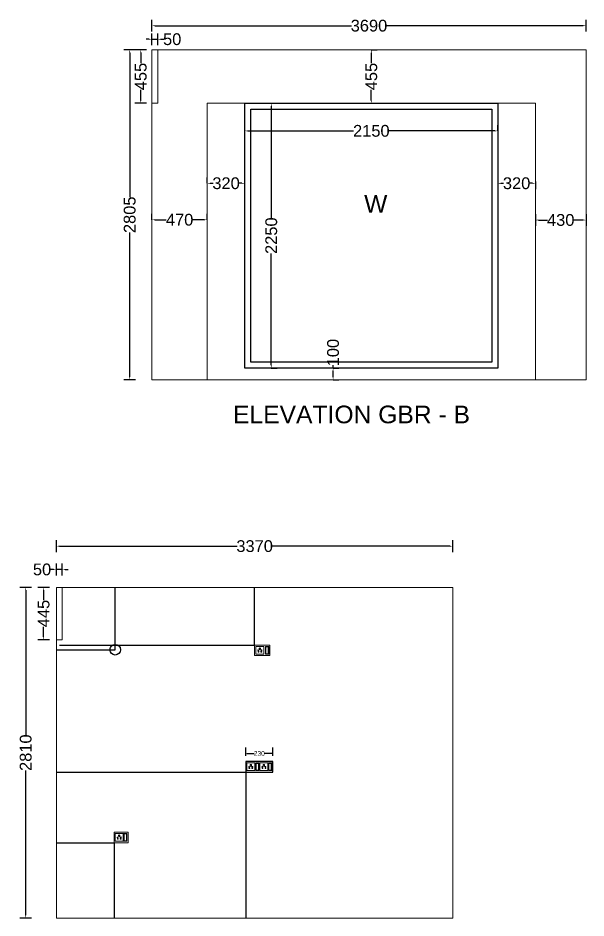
# Model space of a CAD drawing. Header units: millimetres. Extents: x 320648 to 374874, y 181010 to 214614.
# Drawn here: x 346989 to 351818, y 189100 to 196748 of the extents above; entities that cross this region are included whole.
import ezdxf

# ---------------------------------------------------------------- set-up
doc = ezdxf.new("R2010")
doc.units = ezdxf.units.MM
doc.layers.get('0').update_dxf_attribs({"color": 255})
doc.layers.get('Defpoints').update_dxf_attribs({"color": 2})
doc.layers.add('DOOR', color=1, linetype='Continuous')
doc.layers.add('WINDOW', color=5, linetype='Continuous')
doc.layers.add('ELIVATION', color=255, linetype='Continuous', lineweight=18)
doc.layers.add('LS_DR_ELECTRICAL', color=1, linetype='Continuous', lineweight=0)
doc.styles.get("Standard").update_dxf_attribs({"font": 'arial.ttf'})
doc.dimstyles.new('ISO-25', dxfattribs={"dimtxt": 100, "dimasz": 25, "dimexe": 50, "dimexo": 1, "dimtad": 0, "dimdec": 0, "dimdsep": 46, "dimtxsty": 'Standard', "dimcen": 2.5, "dimclrd": 2, "dimclre": 252, "dimclrt": 1, "dimadec": 0, "dimazin": 0, "dimtfac": 1, "dimtdec": 0, "dimtmove": 0, "dimatfit": 3, "dimfxl": 50, "dimfxlon": 1, "dimarcsym": 0})

# ---------------------------------------------------------------- blocks, each defined once
blk = doc.blocks.new('*D129')
at = {"layer": 'Defpoints', "color": 0, "ltscale": 2, "transparency": 16777216}
for p in [(348128.2, 196682.7), (348128.2, 196478.4), (351818.2, 196478.4)]:
    blk.add_point(p, dxfattribs=at)
at = {"layer": 'ELIVATION', "color": 252, "lineweight": -2, "ltscale": 2, "transparency": 16777216}
for p, q in [((348128.2, 196632.7), (348128.2, 196732.7)), ((351818.2, 196632.7), (351818.2, 196732.7))]:
    blk.add_line(p, q, dxfattribs=at)
at = {"layer": 'ELIVATION', "color": 2, "lineweight": -2, "ltscale": 2, "transparency": 16777216}
for p, q in [((348153.2, 196682.7), (349823.5, 196682.7)), ((351793.2, 196682.7), (350122.9, 196682.7))]:
    blk.add_line(p, q, dxfattribs=at)
at = {"layer": 'ELIVATION', "color": 2, "ltscale": 2, "transparency": 16777216}
for points in [[(348153.2, 196686.9), (348153.2, 196678.5), (348128.2, 196682.7)], [(351793.2, 196686.9), (351793.2, 196678.5), (351818.2, 196682.7)]]:
    blk.add_solid(points, dxfattribs=at)
at = {"layer": 'ELIVATION', "color": 1, "ltscale": 2, "transparency": 16777216, "insert": (349973.2, 196682.7), "char_height": 100, "attachment_point": 5}
blk.add_mtext('3690', dxfattribs=at)
blk = doc.blocks.new('*D130')
at = {"layer": 'Defpoints', "color": 0, "ltscale": 2, "transparency": 16777216}
for p in [(347939.3, 196478.4), (348128.2, 196478.4), (348128.2, 193673.4)]:
    blk.add_point(p, dxfattribs=at)
at = {"layer": 'ELIVATION', "color": 252, "lineweight": -2, "ltscale": 2, "transparency": 16777216}
for p, q in [((347989.3, 196478.4), (347889.3, 196478.4)), ((347989.3, 193673.4), (347889.3, 193673.4))]:
    blk.add_line(p, q, dxfattribs=at)
at = {"layer": 'ELIVATION', "color": 2, "lineweight": -2, "ltscale": 2, "transparency": 16777216}
for p, q in [((347939.3, 196453.4), (347939.3, 195227)), ((347939.3, 193698.4), (347939.3, 194924.7))]:
    blk.add_line(p, q, dxfattribs=at)
at = {"layer": 'ELIVATION', "color": 2, "ltscale": 2, "transparency": 16777216}
for points in [[(347935.1, 196453.4), (347943.4, 196453.4), (347939.3, 196478.4)], [(347935.1, 193698.4), (347943.4, 193698.4), (347939.3, 193673.4)]]:
    blk.add_solid(points, dxfattribs=at)
at = {"layer": 'ELIVATION', "color": 1, "ltscale": 2, "transparency": 16777216, "insert": (347939.3, 195075.9), "char_height": 100, "attachment_point": 5, "rotation": 90}
blk.add_mtext('2805', dxfattribs=at)
blk = doc.blocks.new('*D137')
at = {"layer": 'Defpoints', "color": 0, "ltscale": 2, "transparency": 16777216}
for p in [(347055.1, 191909.5), (347316.1, 191909.5), (347316.1, 189099.5)]:
    blk.add_point(p, dxfattribs=at)
at = {"layer": 'ELIVATION', "color": 252, "lineweight": -2, "ltscale": 2, "transparency": 16777216}
for p, q in [((347105.1, 191909.5), (347005.1, 191909.5)), ((347105.1, 189099.5), (347005.1, 189099.5))]:
    blk.add_line(p, q, dxfattribs=at)
at = {"layer": 'ELIVATION', "color": 2, "lineweight": -2, "ltscale": 2, "transparency": 16777216}
for p, q in [((347055.1, 191884.5), (347055.1, 190655.1)), ((347055.1, 189124.5), (347055.1, 190353.9))]:
    blk.add_line(p, q, dxfattribs=at)
at = {"layer": 'ELIVATION', "color": 2, "ltscale": 2, "transparency": 16777216}
for points in [[(347050.9, 191884.5), (347059.2, 191884.5), (347055.1, 191909.5)], [(347050.9, 189124.5), (347059.2, 189124.5), (347055.1, 189099.5)]]:
    blk.add_solid(points, dxfattribs=at)
at = {"layer": 'ELIVATION', "color": 1, "ltscale": 2, "transparency": 16777216, "insert": (347055.1, 190504.5), "char_height": 100, "attachment_point": 5, "rotation": 90}
blk.add_mtext('2810', dxfattribs=at)
blk = doc.blocks.new('*D138')
at = {"layer": 'Defpoints', "color": 0, "ltscale": 2, "transparency": 16777216}
for p in [(350686.1, 192259.5), (347316.1, 191909.5), (350686.1, 191909.5)]:
    blk.add_point(p, dxfattribs=at)
at = {"layer": 'ELIVATION', "color": 252, "lineweight": -2, "ltscale": 2, "transparency": 16777216}
for p, q in [((347316.1, 192209.5), (347316.1, 192309.5)), ((350686.1, 192209.5), (350686.1, 192309.5))]:
    blk.add_line(p, q, dxfattribs=at)
at = {"layer": 'ELIVATION', "color": 2, "lineweight": -2, "ltscale": 2, "transparency": 16777216}
for p, q in [((347341.1, 192259.5), (348851.3, 192259.5)), ((350661.1, 192259.5), (349150.8, 192259.5))]:
    blk.add_line(p, q, dxfattribs=at)
at = {"layer": 'ELIVATION', "color": 2, "ltscale": 2, "transparency": 16777216}
for points in [[(347341.1, 192263.7), (347341.1, 192255.4), (347316.1, 192259.5)], [(350661.1, 192263.7), (350661.1, 192255.4), (350686.1, 192259.5)]]:
    blk.add_solid(points, dxfattribs=at)
at = {"layer": 'ELIVATION', "color": 1, "ltscale": 2, "transparency": 16777216, "insert": (349001.1, 192259.5), "char_height": 100, "attachment_point": 5}
blk.add_mtext('3370', dxfattribs=at)
blk = doc.blocks.new('*D255')
at = {"layer": 'Defpoints', "color": 0, "ltscale": 2, "transparency": 16777216}
for p in [(348918.2, 195788.8), (351068.2, 195788.8), (351068.2, 195788.8)]:
    blk.add_point(p, dxfattribs=at)
at = {"layer": 'WINDOW', "color": 252, "lineweight": -2, "ltscale": 2, "transparency": 16777216}
for p, q in [((348918.2, 195788.8), (348918.2, 195838.8)), ((351068.2, 195788.8), (351068.2, 195838.8))]:
    blk.add_line(p, q, dxfattribs=at)
at = {"layer": 'WINDOW', "color": 2, "lineweight": -2, "ltscale": 2, "transparency": 16777216}
for p, q in [((348943.2, 195788.8), (349842.5, 195788.8)), ((351043.2, 195788.8), (350143.8, 195788.8))]:
    blk.add_line(p, q, dxfattribs=at)
at = {"layer": 'WINDOW', "color": 2, "ltscale": 2, "transparency": 16777216}
for points in [[(348943.2, 195793), (348943.2, 195784.7), (348918.2, 195788.8)], [(351043.2, 195793), (351043.2, 195784.7), (351068.2, 195788.8)]]:
    blk.add_solid(points, dxfattribs=at)
at = {"layer": 'WINDOW', "color": 1, "ltscale": 2, "transparency": 16777216, "insert": (349993.2, 195788.8), "char_height": 100, "attachment_point": 5}
blk.add_mtext('2150', dxfattribs=at)
blk = doc.blocks.new('*D256')
at = {"layer": 'Defpoints', "color": 0, "ltscale": 2, "transparency": 16777216}
for p in [(349142.8, 196023.4), (349142.8, 193773.4), (349142.8, 193773.4)]:
    blk.add_point(p, dxfattribs=at)
at = {"layer": 'WINDOW', "color": 252, "lineweight": -2, "ltscale": 2, "transparency": 16777216}
for p, q in [((349142.8, 196023.4), (349192.8, 196023.4)), ((349142.8, 193773.4), (349192.8, 193773.4))]:
    blk.add_line(p, q, dxfattribs=at)
at = {"layer": 'WINDOW', "color": 2, "lineweight": -2, "ltscale": 2, "transparency": 16777216}
for p, q in [((349142.8, 195998.4), (349142.8, 195049)), ((349142.8, 193798.4), (349142.8, 194747.7))]:
    blk.add_line(p, q, dxfattribs=at)
at = {"layer": 'WINDOW', "color": 2, "ltscale": 2, "transparency": 16777216}
for points in [[(349138.6, 195998.4), (349147, 195998.4), (349142.8, 196023.4)], [(349138.6, 193798.4), (349147, 193798.4), (349142.8, 193773.4)]]:
    blk.add_solid(points, dxfattribs=at)
at = {"layer": 'WINDOW', "color": 1, "ltscale": 2, "transparency": 16777216, "insert": (349142.8, 194898.4), "char_height": 100, "attachment_point": 5, "rotation": 90}
blk.add_mtext('2250', dxfattribs=at)
blk = doc.blocks.new('*D257')
at = {"layer": 'Defpoints', "color": 0, "ltscale": 2, "transparency": 16777216}
for p in [(348598.2, 195343.5), (348598.2, 195343.5), (348918.2, 195343.5)]:
    blk.add_point(p, dxfattribs=at)
at = {"layer": 'WINDOW', "color": 252, "lineweight": -2, "ltscale": 2, "transparency": 16777216}
for p, q in [((348598.2, 195343.5), (348598.2, 195393.5)), ((348918.2, 195343.5), (348918.2, 195393.5))]:
    blk.add_line(p, q, dxfattribs=at)
at = {"layer": 'WINDOW', "color": 2, "lineweight": -2, "ltscale": 2, "transparency": 16777216}
for p, q in [((348623.2, 195343.5), (348647.3, 195343.5)), ((348893.2, 195343.5), (348869.1, 195343.5))]:
    blk.add_line(p, q, dxfattribs=at)
at = {"layer": 'WINDOW', "color": 2, "ltscale": 2, "transparency": 16777216}
for points in [[(348623.2, 195347.7), (348623.2, 195339.3), (348598.2, 195343.5)], [(348893.2, 195347.7), (348893.2, 195339.3), (348918.2, 195343.5)]]:
    blk.add_solid(points, dxfattribs=at)
at = {"layer": 'WINDOW', "color": 1, "ltscale": 2, "transparency": 16777216, "insert": (348758.2, 195343.5), "char_height": 100, "attachment_point": 5}
blk.add_mtext('320', dxfattribs=at)
blk = doc.blocks.new('*D258')
at = {"layer": 'Defpoints', "color": 0, "ltscale": 2, "transparency": 16777216}
for p in [(348128.2, 195033.3), (348128.2, 195033.3), (348598.2, 195033.3)]:
    blk.add_point(p, dxfattribs=at)
at = {"layer": 'WINDOW', "color": 252, "lineweight": -2, "ltscale": 2, "transparency": 16777216}
for p, q in [((348128.2, 195033.3), (348128.2, 195083.3)), ((348598.2, 195033.3), (348598.2, 195083.3))]:
    blk.add_line(p, q, dxfattribs=at)
at = {"layer": 'WINDOW', "color": 2, "lineweight": -2, "ltscale": 2, "transparency": 16777216}
for p, q in [((348153.2, 195033.3), (348250.2, 195033.3)), ((348573.2, 195033.3), (348476.1, 195033.3))]:
    blk.add_line(p, q, dxfattribs=at)
at = {"layer": 'WINDOW', "color": 2, "ltscale": 2, "transparency": 16777216}
for points in [[(348153.2, 195037.5), (348153.2, 195029.2), (348128.2, 195033.3)], [(348573.2, 195037.5), (348573.2, 195029.2), (348598.2, 195033.3)]]:
    blk.add_solid(points, dxfattribs=at)
at = {"layer": 'WINDOW', "color": 1, "ltscale": 2, "transparency": 16777216, "insert": (348363.2, 195033.3), "char_height": 100, "attachment_point": 5}
blk.add_mtext('470', dxfattribs=at)
blk = doc.blocks.new('*D259')
at = {"layer": 'Defpoints', "color": 0, "ltscale": 2, "transparency": 16777216}
for p in [(349668, 193773.4), (349668, 193773.4), (349668, 193673.4)]:
    blk.add_point(p, dxfattribs=at)
at = {"layer": 'WINDOW', "color": 2, "lineweight": -2, "ltscale": 2, "transparency": 16777216}
for p, q in [((349668, 193773.4), (349668, 193798.4)), ((349668, 193698.4), (349668, 193748.4))]:
    blk.add_line(p, q, dxfattribs=at)
at = {"layer": 'WINDOW', "color": 252, "lineweight": -2, "ltscale": 2, "transparency": 16777216}
for p, q in [((349668, 193773.4), (349718, 193773.4)), ((349668, 193673.4), (349718, 193673.4))]:
    blk.add_line(p, q, dxfattribs=at)
at = {"layer": 'WINDOW', "color": 2, "ltscale": 2, "transparency": 16777216}
for points in [[(349663.9, 193748.4), (349672.2, 193748.4), (349668, 193773.4)], [(349663.9, 193698.4), (349672.2, 193698.4), (349668, 193673.4)]]:
    blk.add_solid(points, dxfattribs=at)
at = {"layer": 'WINDOW', "color": 1, "ltscale": 2, "transparency": 16777216, "insert": (349668, 193904.6), "char_height": 100, "attachment_point": 5, "rotation": 90}
blk.add_mtext('100', dxfattribs=at)
blk = doc.blocks.new('*D260')
at = {"layer": 'Defpoints', "color": 0, "ltscale": 2, "transparency": 16777216}
for p in [(351068.2, 195359.4), (351388.2, 195359.4), (351388.2, 195343.5)]:
    blk.add_point(p, dxfattribs=at)
at = {"layer": 'WINDOW', "color": 252, "lineweight": -2, "ltscale": 2, "transparency": 16777216}
for p, q in [((351068.2, 195358.4), (351068.2, 195293.5)), ((351388.2, 195358.4), (351388.2, 195293.5))]:
    blk.add_line(p, q, dxfattribs=at)
at = {"layer": 'WINDOW', "color": 2, "lineweight": -2, "ltscale": 2, "transparency": 16777216}
for p, q in [((351093.2, 195343.5), (351117.3, 195343.5)), ((351363.2, 195343.5), (351339.1, 195343.5))]:
    blk.add_line(p, q, dxfattribs=at)
at = {"layer": 'WINDOW', "color": 2, "ltscale": 2, "transparency": 16777216}
for points in [[(351093.2, 195347.7), (351093.2, 195339.3), (351068.2, 195343.5)], [(351363.2, 195347.7), (351363.2, 195339.3), (351388.2, 195343.5)]]:
    blk.add_solid(points, dxfattribs=at)
at = {"layer": 'WINDOW', "color": 1, "ltscale": 2, "transparency": 16777216, "insert": (351228.2, 195343.5), "char_height": 100, "attachment_point": 5}
blk.add_mtext('320', dxfattribs=at)
blk = doc.blocks.new('*D261')
at = {"layer": 'Defpoints', "color": 0, "ltscale": 2, "transparency": 16777216}
for p in [(351388.2, 195097), (351818.2, 195097), (351818.2, 195031.3)]:
    blk.add_point(p, dxfattribs=at)
at = {"layer": 'WINDOW', "color": 252, "lineweight": -2, "ltscale": 2, "transparency": 16777216}
for p, q in [((351388.2, 195081.3), (351388.2, 194981.3)), ((351818.2, 195081.3), (351818.2, 194981.3))]:
    blk.add_line(p, q, dxfattribs=at)
at = {"layer": 'WINDOW', "color": 2, "lineweight": -2, "ltscale": 2, "transparency": 16777216}
for p, q in [((351413.2, 195031.3), (351490.2, 195031.3)), ((351793.2, 195031.3), (351716.1, 195031.3))]:
    blk.add_line(p, q, dxfattribs=at)
at = {"layer": 'WINDOW', "color": 2, "ltscale": 2, "transparency": 16777216}
for points in [[(351413.2, 195035.4), (351413.2, 195027.1), (351388.2, 195031.3)], [(351793.2, 195035.4), (351793.2, 195027.1), (351818.2, 195031.3)]]:
    blk.add_solid(points, dxfattribs=at)
at = {"layer": 'WINDOW', "color": 1, "ltscale": 2, "transparency": 16777216, "insert": (351603.2, 195031.3), "char_height": 100, "attachment_point": 5}
blk.add_mtext('430', dxfattribs=at)
blk = doc.blocks.new('*D262')
at = {"layer": 'Defpoints', "color": 0, "ltscale": 2, "transparency": 16777216}
for p in [(349993.2, 196478.4), (349993.2, 196478.4), (349993.2, 196023.4)]:
    blk.add_point(p, dxfattribs=at)
at = {"layer": 'WINDOW', "color": 252, "lineweight": -2, "ltscale": 2, "transparency": 16777216}
for p, q in [((349993.2, 196478.4), (350043.2, 196478.4)), ((349993.2, 196023.4), (350043.2, 196023.4))]:
    blk.add_line(p, q, dxfattribs=at)
at = {"layer": 'WINDOW', "color": 2, "lineweight": -2, "ltscale": 2, "transparency": 16777216}
for p, q in [((349993.2, 196453.4), (349993.2, 196364.3)), ((349993.2, 196048.4), (349993.2, 196137.4))]:
    blk.add_line(p, q, dxfattribs=at)
at = {"layer": 'WINDOW', "color": 2, "ltscale": 2, "transparency": 16777216}
for points in [[(349989, 196453.4), (349997.3, 196453.4), (349993.2, 196478.4)], [(349989, 196048.4), (349997.3, 196048.4), (349993.2, 196023.4)]]:
    blk.add_solid(points, dxfattribs=at)
at = {"layer": 'WINDOW', "color": 1, "ltscale": 2, "transparency": 16777216, "insert": (349993.2, 196250.9), "char_height": 100, "attachment_point": 5, "rotation": 90}
blk.add_mtext('455', dxfattribs=at)
blk = doc.blocks.new('*D263')
at = {"layer": 'Defpoints', "color": 0, "ltscale": 2, "transparency": 16777216}
for p in [(348033.3, 196478.4), (348128.2, 196478.4), (348128.2, 196023.4)]:
    blk.add_point(p, dxfattribs=at)
at = {"layer": 'WINDOW', "color": 252, "lineweight": -2, "ltscale": 2, "transparency": 16777216}
for p, q in [((348083.3, 196478.4), (347983.3, 196478.4)), ((348083.3, 196023.4), (347983.3, 196023.4))]:
    blk.add_line(p, q, dxfattribs=at)
at = {"layer": 'WINDOW', "color": 2, "lineweight": -2, "ltscale": 2, "transparency": 16777216}
for p, q in [((348033.3, 196453.4), (348033.3, 196364.3)), ((348033.3, 196048.4), (348033.3, 196137.4))]:
    blk.add_line(p, q, dxfattribs=at)
at = {"layer": 'WINDOW', "color": 2, "ltscale": 2, "transparency": 16777216}
for points in [[(348029.2, 196453.4), (348037.5, 196453.4), (348033.3, 196478.4)], [(348029.2, 196048.4), (348037.5, 196048.4), (348033.3, 196023.4)]]:
    blk.add_solid(points, dxfattribs=at)
at = {"layer": 'WINDOW', "color": 1, "ltscale": 2, "transparency": 16777216, "insert": (348033.3, 196250.9), "char_height": 100, "attachment_point": 5, "rotation": 90}
blk.add_mtext('455', dxfattribs=at)
blk = doc.blocks.new('*D264')
at = {"layer": 'Defpoints', "color": 0, "ltscale": 2, "transparency": 16777216}
for p in [(348178.2, 196567.7), (348128.2, 196478.4), (348178.2, 196478.4)]:
    blk.add_point(p, dxfattribs=at)
at = {"layer": 'WINDOW', "color": 252, "lineweight": -2, "ltscale": 2, "transparency": 16777216}
for p, q in [((348128.2, 196517.7), (348128.2, 196617.7)), ((348178.2, 196517.7), (348178.2, 196617.7))]:
    blk.add_line(p, q, dxfattribs=at)
at = {"layer": 'WINDOW', "color": 2, "lineweight": -2, "ltscale": 2, "transparency": 16777216}
for p, q in [((348103.2, 196567.7), (348078.2, 196567.7)), ((348128.2, 196567.7), (348178.2, 196567.7)), ((348203.2, 196567.7), (348228.2, 196567.7))]:
    blk.add_line(p, q, dxfattribs=at)
at = {"layer": 'WINDOW', "color": 2, "ltscale": 2, "transparency": 16777216}
for points in [[(348103.2, 196571.8), (348103.2, 196563.5), (348128.2, 196567.7)], [(348203.2, 196571.8), (348203.2, 196563.5), (348178.2, 196567.7)]]:
    blk.add_solid(points, dxfattribs=at)
at = {"layer": 'WINDOW', "color": 1, "ltscale": 2, "transparency": 16777216, "insert": (348300.3, 196567.7), "char_height": 100, "attachment_point": 5}
blk.add_mtext('50', dxfattribs=at)
blk = doc.blocks.new('*D283')
at = {"layer": 'Defpoints', "color": 0, "ltscale": 2, "transparency": 16777216}
for p in [(347207.4, 191909.5), (347316.1, 191909.5), (347316.1, 191464.5)]:
    blk.add_point(p, dxfattribs=at)
at = {"layer": 'DOOR', "color": 252, "lineweight": -2, "ltscale": 2, "transparency": 16777216}
for p, q in [((347257.4, 191909.5), (347157.4, 191909.5)), ((347257.4, 191464.5), (347157.4, 191464.5))]:
    blk.add_line(p, q, dxfattribs=at)
at = {"layer": 'DOOR', "color": 2, "lineweight": -2, "ltscale": 2, "transparency": 16777216}
for p, q in [((347207.4, 191884.5), (347207.4, 191800.5)), ((347207.4, 191489.5), (347207.4, 191573.5))]:
    blk.add_line(p, q, dxfattribs=at)
at = {"layer": 'DOOR', "color": 2, "ltscale": 2, "transparency": 16777216}
for points in [[(347203.2, 191884.5), (347211.6, 191884.5), (347207.4, 191909.5)], [(347203.2, 191489.5), (347211.6, 191489.5), (347207.4, 191464.5)]]:
    blk.add_solid(points, dxfattribs=at)
at = {"layer": 'DOOR', "color": 1, "ltscale": 2, "transparency": 16777216, "insert": (347207.4, 191687), "char_height": 100, "attachment_point": 5, "rotation": 90}
blk.add_mtext('445', dxfattribs=at)
blk = doc.blocks.new('*D284')
at = {"layer": 'Defpoints', "color": 0, "ltscale": 2, "transparency": 16777216}
for p in [(347316.1, 192061.3), (347316.1, 191909.5), (347366.1, 191909.5)]:
    blk.add_point(p, dxfattribs=at)
at = {"layer": 'DOOR', "color": 252, "lineweight": -2, "ltscale": 2, "transparency": 16777216}
for p, q in [((347316.1, 192011.3), (347316.1, 192111.3)), ((347366.1, 192011.3), (347366.1, 192111.3))]:
    blk.add_line(p, q, dxfattribs=at)
at = {"layer": 'DOOR', "color": 2, "lineweight": -2, "ltscale": 2, "transparency": 16777216}
for p, q in [((347291.1, 192061.3), (347266.1, 192061.3)), ((347366.1, 192061.3), (347316.1, 192061.3)), ((347391.1, 192061.3), (347416.1, 192061.3))]:
    blk.add_line(p, q, dxfattribs=at)
at = {"layer": 'DOOR', "color": 2, "ltscale": 2, "transparency": 16777216}
for points in [[(347291.1, 192065.5), (347291.1, 192057.1), (347316.1, 192061.3)], [(347391.1, 192065.5), (347391.1, 192057.1), (347366.1, 192061.3)]]:
    blk.add_solid(points, dxfattribs=at)
at = {"layer": 'DOOR', "color": 1, "ltscale": 2, "transparency": 16777216, "insert": (347194, 192061.3), "char_height": 100, "attachment_point": 5}
blk.add_mtext('50', dxfattribs=at)
blk = doc.blocks.new('15 amps socket')
at = {"layer": 'ELIVATION', "color": 1}
for p, q in [((27.3, -45.5), (30.4, -45.5)), ((30.4, -52.2), (27.3, -52.2)), ((30.4, -45.5), (30.4, -52.2)), ((51.6, -45.5), (48.6, -45.5)), ((48.6, -45.5), (48.6, -52.2)), ((48.6, -52.2), (51.6, -52.2))]:
    blk.add_line(p, q, dxfattribs=at)
blk.add_lwpolyline([(6.7, -4.3), (73.5, -4.3), (73.5, -69.8), (6.7, -69.8)], close=True, dxfattribs=at)
for centre, radius in [((26.1, -37), 3.64), ((53.4, -37), 3.04)]:
    blk.add_circle(centre, radius, dxfattribs=at)
for centre, radius, start, end in [((27, -48.9), 3.35, 85.02089, 274.97911), ((39.5, -22.5), 6.07, 298.95502, 241.04498), ((39.5, -29.8), 3.59, 144.94403, 35.05597), ((51.9, -48.9), 3.35, 265.02089, 94.97911)]:
    blk.add_arc(centre, radius, start, end, dxfattribs=at)
blk = doc.blocks.new('SWITCH')
at = {"layer": 'LS_DR_ELECTRICAL', "ltscale": 0.25}
for p, q in [((533532.8, 100224.7), (533504.7, 100224.7)), ((533504.7, 100158.7), (533504.7, 100224.7)), ((533528.8, 100220.7), (533508.7, 100220.7)), ((533508.7, 100162.7), (533508.7, 100220.7)), ((533528.8, 100220.7), (533528.8, 100162.7)), ((533532.8, 100224.7), (533532.8, 100158.7)), ((533532.8, 100158.7), (533504.7, 100158.7)), ((533528.8, 100162.7), (533508.7, 100162.7))]:
    blk.add_line(p, q, dxfattribs=at)
blk = doc.blocks.new('*D285')
at = {"layer": 'Defpoints', "color": 0, "ltscale": 2, "transparency": 16777216}
for p in [(349156.1, 190498), (348926.1, 190429.7), (349156.1, 190429.7)]:
    blk.add_point(p, dxfattribs=at)
at = {"layer": 'DOOR', "color": 252, "lineweight": -2, "ltscale": 2, "transparency": 16777216}
for p, q in [((348926.1, 190478), (348926.1, 190548)), ((349156.1, 190478), (349156.1, 190548))]:
    blk.add_line(p, q, dxfattribs=at)
at = {"layer": 'DOOR', "color": 2, "lineweight": -2, "ltscale": 2, "transparency": 16777216}
for p, q in [((348936.1, 190498), (348996, 190498)), ((349146.1, 190498), (349086.2, 190498))]:
    blk.add_line(p, q, dxfattribs=at)
at = {"layer": 'DOOR', "color": 2, "ltscale": 2, "transparency": 16777216}
for points in [[(348936.1, 190499.6), (348936.1, 190496.3), (348926.1, 190498)], [(349146.1, 190499.6), (349146.1, 190496.3), (349156.1, 190498)]]:
    blk.add_solid(points, dxfattribs=at)
at = {"layer": 'DOOR', "color": 1, "ltscale": 2, "transparency": 16777216, "insert": (349041.1, 190498), "char_height": 40, "attachment_point": 5}
blk.add_mtext('230', dxfattribs=at)

msp = doc.modelspace()

# ---------------------------------------------------------------- linework, layer by layer
at = {"layer": 'DOOR', "ltscale": 2}
for points in [[(347316.1, 191379.5), (347816.1, 191379.5), (347816.1, 191909.5)], [(347341.1, 191419.5), (349001.1, 191419.5), (349001.1, 191909.5)], [(347316.1, 190339.5), (348926.1, 190339.5), (348926.1, 189099.5)], [(347316.1, 189739.5), (347806.1, 189739.5), (347806.1, 189099.5)]]:
    msp.add_lwpolyline(points, dxfattribs=at)
msp.add_lwpolyline([(349156.1, 190429.7), (348926.1, 190429.7), (348926.1, 190339.7), (349156.1, 190339.7)], close=True, dxfattribs=at)
msp.add_circle((347816.1, 191379.5), 45, dxfattribs=at)
at = {"layer": 'ELIVATION', "ltscale": 2}
for points in [[(348128.2, 193673.4), (351818.2, 193673.4), (351818.2, 196478.4), (348128.2, 196478.4)], [(348128.2, 196478.4), (348178.2, 196478.4), (348178.2, 196023.4), (348128.2, 196023.4)], [(347316.1, 191909.5), (350686.1, 191909.5), (350686.1, 189099.5), (347316.1, 189099.5)], [(347316.1, 191909.5), (347366.1, 191909.5), (347366.1, 191464.5), (347316.1, 191464.5)]]:
    msp.add_lwpolyline(points, close=True, dxfattribs=at)
msp.add_lwpolyline([(348598.2, 193669), (348598.2, 193669), (348598.2, 196023.4), (351388.2, 196023.4), (351388.2, 193673.4)], dxfattribs=at)
at = {"layer": 'LS_DR_ELECTRICAL', "ltscale": 0.25}
for points in [[(349001.1, 191419.5), (349130.6, 191419.5), (349130.6, 191329.4), (349001.1, 191329.4)], [(347806.1, 189829.7), (347925.6, 189829.7), (347925.6, 189739.5), (347806.1, 189739.5)]]:
    msp.add_lwpolyline(points, close=True, dxfattribs=at)
at = {"layer": 'WINDOW', "ltscale": 2}
for points in [[(351068.2, 193773.4), (348918.2, 193773.4), (348918.2, 196023.4), (351068.2, 196023.4)], [(351018.2, 193823.4), (348968.2, 193823.4), (348968.2, 195973.4), (351018.2, 195973.4)]]:
    msp.add_lwpolyline(points, close=True, dxfattribs=at)

# ---------------------------------------------------------------- block references
at = {"layer": 'LS_DR_ELECTRICAL', "ltscale": 0.25, "xscale": -1}
for name, p in [('15 amps socket', (349085.1, 191411.7)), ('SWITCH', (882625.3, 91183.1)), ('15 amps socket', (349008.5, 190421.8)), ('SWITCH', (882543.8, 90193.2)), ('15 amps socket', (349119.9, 190421.8)), ('SWITCH', (882650.7, 90193.2)), ('15 amps socket', (347889.5, 189821.8)), ('SWITCH', (881420.3, 89593.2))]:
    msp.add_blockref(name, p, dxfattribs=at)

# ---------------------------------------------------------------- texts
at = {"color": 1, "char_height": 150, "attachment_point": 1}
for s, width, heights, insert in [('W', 200.473, [0], (349931.9, 195244.5)), ('ELEVATION GBR - B', 3026.566, [155.2], (348817.4, 193454.1))]:
    msp.add_mtext_dynamic_manual_height_columns(s, width=width, gutter_width=12.5, heights=heights, dxfattribs=dict(at, insert=insert))

# ---------------------------------------------------------------- dimensions: what is measured, and where the dimension line sits
at = {"layer": 'DOOR', "ltscale": 2}
dim = msp.add_linear_dim(base=(347316.1, 192061.3), p1=(347366.1, 191909.5), p2=(347316.1, 191909.5), dimstyle='ISO-25', dxfattribs=at)
dim.commit()
dim.dimension.update_dxf_attribs({"geometry": '*D284', "text_midpoint": (347194, 192061.3)})
dim = msp.add_linear_dim(base=(347207.4, 191909.5), p1=(347316.1, 191464.5), p2=(347316.1, 191909.5), angle=90, dimstyle='ISO-25', dxfattribs=at)
dim.commit()
dim.dimension.update_dxf_attribs({"geometry": '*D283', "text_midpoint": (347207.4, 191687)})
dim = msp.add_linear_dim(base=(349156.1, 190498), p1=(348926.1, 190429.7), p2=(349156.1, 190429.7), dimstyle='ISO-25', override={"dimtxt": 40, "dimasz": 10, "dimfxl": 20}, dxfattribs=at)
dim.commit()
dim.dimension.update_dxf_attribs({"geometry": '*D285', "text_midpoint": (349041.1, 190498)})
at = {"layer": 'ELIVATION', "ltscale": 2}
for base, p1, p2, picture, middle in [((348128.2, 196682.7), (351818.2, 196478.4), (348128.2, 196478.4), '*D129', (349973.2, 196682.7)), ((350686.1, 192259.5), (347316.1, 191909.5), (350686.1, 191909.5), '*D138', (349001.1, 192259.5))]:
    dim = msp.add_linear_dim(base=base, p1=p1, p2=p2, dimstyle='ISO-25', dxfattribs=at)
    dim.commit()
    dim.dimension.update_dxf_attribs({"geometry": picture, "text_midpoint": middle})
for base, p1, p2, picture, middle in [((347939.3, 196478.4), (348128.2, 193673.4), (348128.2, 196478.4), '*D130', (347939.3, 195075.9)), ((347055.1, 191909.5), (347316.1, 189099.5), (347316.1, 191909.5), '*D137', (347055.1, 190504.5))]:
    dim = msp.add_linear_dim(base=base, p1=p1, p2=p2, angle=90, dimstyle='ISO-25', dxfattribs=at)
    dim.commit()
    dim.dimension.update_dxf_attribs({"geometry": picture, "text_midpoint": middle})
at = {"layer": 'WINDOW', "ltscale": 2}
for base, p1, p2, picture, middle in [((348178.2, 196567.7), (348128.2, 196478.4), (348178.2, 196478.4), '*D264', (348300.3, 196567.7)), ((351068.2, 195788.8), (348918.2, 195788.8), (351068.2, 195788.8), '*D255', (349993.2, 195788.8)), ((348598.2, 195343.5), (348918.2, 195343.5), (348598.2, 195343.5), '*D257', (348758.2, 195343.5)), ((351388.2, 195343.5), (351068.2, 195359.4), (351388.2, 195359.4), '*D260', (351228.2, 195343.5)), ((348128.2, 195033.3), (348598.2, 195033.3), (348128.2, 195033.3), '*D258', (348363.2, 195033.3)), ((351818.2, 195031.3), (351388.2, 195097), (351818.2, 195097), '*D261', (351603.2, 195031.3))]:
    dim = msp.add_linear_dim(base=base, p1=p1, p2=p2, dimstyle='ISO-25', dxfattribs=at)
    dim.commit()
    dim.dimension.update_dxf_attribs({"geometry": picture, "text_midpoint": middle})
for base, p1, p2, picture, middle in [((348033.3, 196478.4), (348128.2, 196023.4), (348128.2, 196478.4), '*D263', (348033.3, 196250.9)), ((349993.2, 196478.4), (349993.2, 196023.4), (349993.2, 196478.4), '*D262', (349993.2, 196250.9)), ((349142.8, 193773.4), (349142.8, 196023.4), (349142.8, 193773.4), '*D256', (349142.8, 194898.4)), ((349668, 193773.4), (349668, 193673.4), (349668, 193773.4), '*D259', (349668, 193904.6))]:
    dim = msp.add_linear_dim(base=base, p1=p1, p2=p2, angle=90, dimstyle='ISO-25', dxfattribs=at)
    dim.commit()
    dim.dimension.update_dxf_attribs({"geometry": picture, "text_midpoint": middle})

doc.saveas('drawing.dxf')
